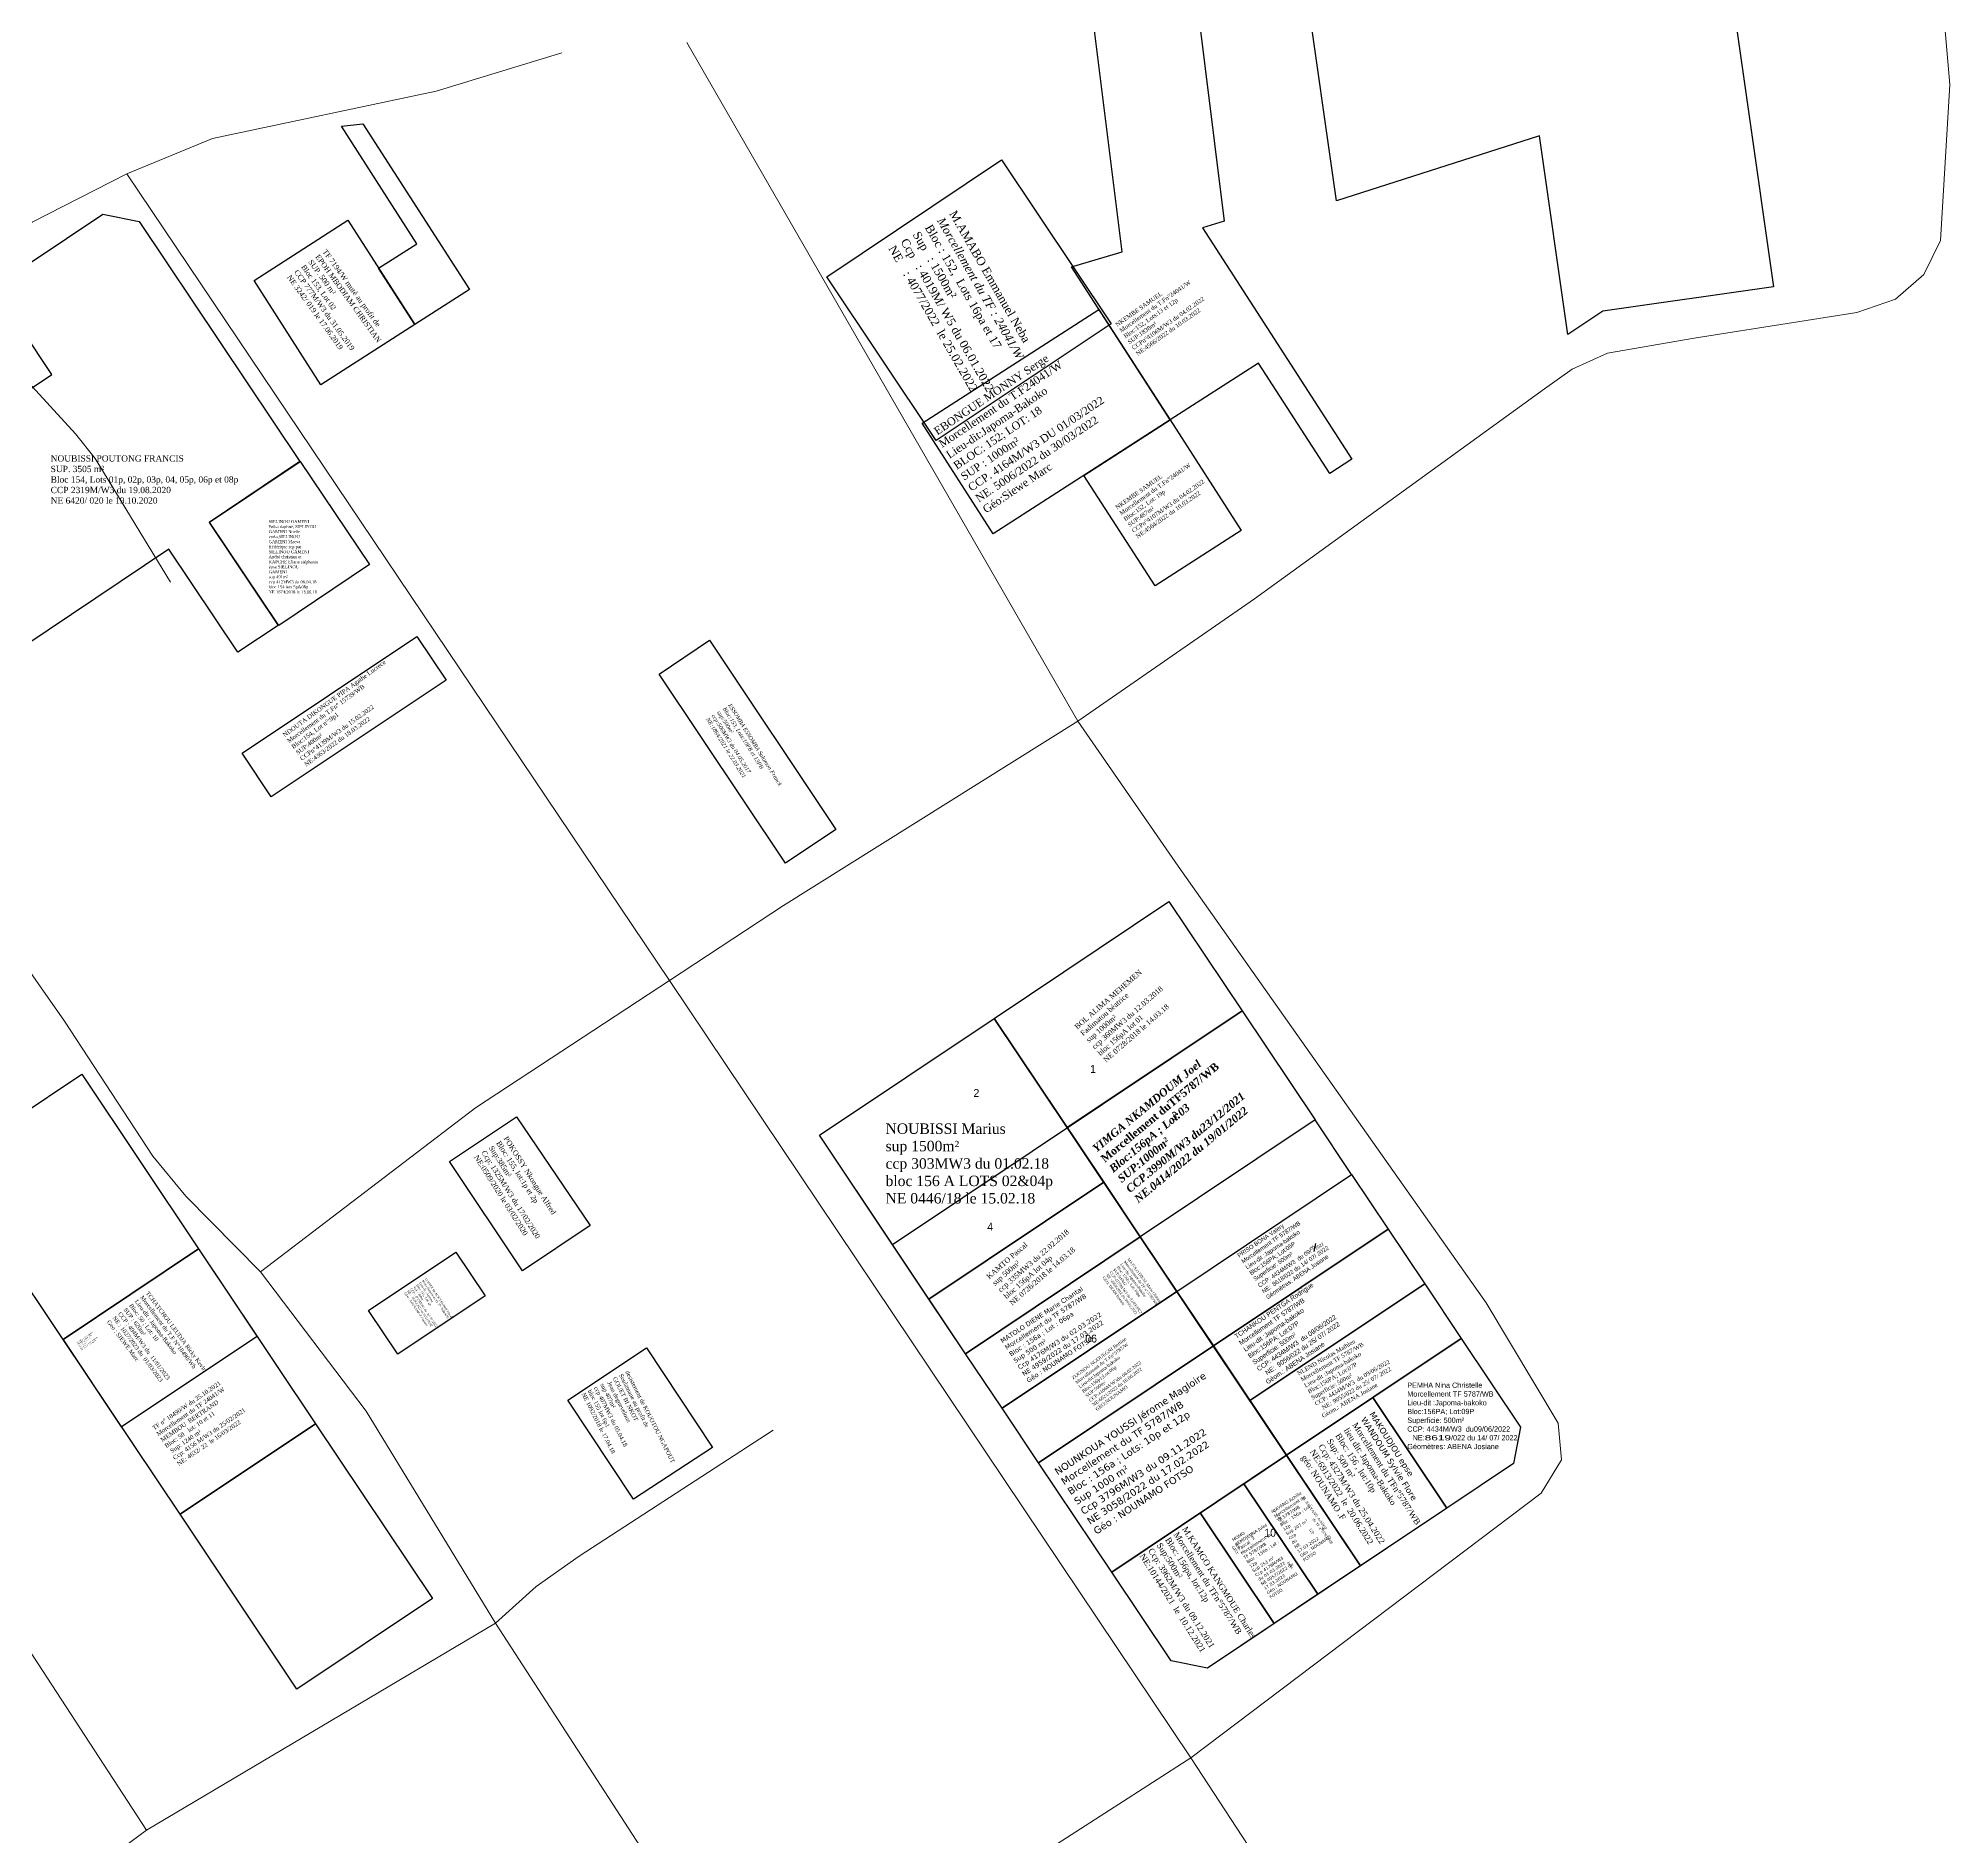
# Model space of a CAD drawing. Header units: millimetres. Extents: x 589619 to 593486, y 440379 to 445141.
# Drawn here: x 592247.2 to 592610.8, y 443677.5 to 444019.8 of the extents above; entities that cross this region are included whole.
import ezdxf

# ---------------------------------------------------------------- set-up
doc = ezdxf.new("R2010")
doc.units = ezdxf.units.MM
doc.header["$LTSCALE"] = 10
for name, color, linetype in [('chef027001120', 7, 'Continuous'), ('end maj 26 02 2021', 7, 'Continuous'), ('MAJ DEC 2021', 7, 'Continuous'), ('MAJ JAN 2022', 1, 'Continuous'), ('MAJ NOV 2021', 7, 'Continuous'), ('Parcelle MAJ', 6, 'Continuous')]:
    doc.layers.add(name, color=color, linetype=linetype)
doc.layers.add('MAJ APRES LE 13.01.2023', color=222, linetype='Continuous', lineweight=30)
doc.layers.add('Roads_others', color=24, linetype='Continuous', lineweight=9)
doc.styles.add('STYLE3', font='tt0012m_.ttf', dxfattribs={"height": 13})
doc.styles.add('Times 1.0', font='times.ttf', dxfattribs={"width": 0.99, "height": 1})

msp = doc.modelspace()

# ---------------------------------------------------------------- linework, layer by layer
for p, q in [((592429.07, 443833.23), (592462.32, 443855.47)), ((592395.82, 443810.99), (592429.07, 443833.23)), ((592409.73, 443790.22), (592476.22, 443834.69)), ((592429.07, 443833.23), (592449.92, 443802.07)), ((592442.97, 443812.46), (592429.07, 443833.23)), ((592476.22, 443834.7), (592442.97, 443812.46)), ((592456.87, 443791.67), (592442.97, 443812.46)), ((592490.12, 443813.91), (592490.12, 443813.91)), ((592497.07, 443803.52), (592490.12, 443813.91)), ((592423.62, 443769.44), (592395.82, 443810.99)), ((592470.77, 443770.9), (592504.02, 443793.13)), ((592498.74, 443729.08), (592456.87, 443791.67)), ((592484.67, 443750.12), (592501.08, 443761.09)), ((592451.42, 443727.88), (592484.67, 443750.12)), ((592515.16, 443740.06), (592469.65, 443709.62)), ((592444.47, 443738.27), (592444.47, 443738.27)), ((592469.65, 443709.62), (592462.72, 443710.99))]:
    msp.add_line(p, q)
at = {"color": 5, "lineweight": -3, "flags": 128}
msp.add_lwpolyline([(592567.5, 444041.45), (592577.3, 443972.42), (592544.82, 443967.81), (592538.18, 443963.37), (592532.82, 444001.18), (592494.17, 443988.82), (592488.3, 444030.21)], close=True, dxfattribs=at)
at = {"color": 5, "flags": 128}
for points in [[(592467.27, 444029.82), (592472.84, 443984.94), (592468.71, 443983.7), (592497.1, 443939.64), (592492.89, 443936.94), (592479.36, 443957.95), (592462.54, 443947.13), (592443.81, 443976.22), (592453.41, 443979.11), (592447.42, 444027.35)], [(592467.27, 444029.82), (592472.84, 443984.94), (592468.71, 443983.7), (592497.1, 443939.64), (592492.89, 443936.94), (592479.36, 443957.95), (592462.54, 443947.13), (592443.81, 443976.22), (592453.41, 443979.11), (592447.42, 444027.35)], [(592462.54, 443947.13), (592476.08, 443926.11), (592459.69, 443915.55), (592446.15, 443936.57)], [(592462.54, 443947.13), (592476.08, 443926.11), (592459.69, 443915.55), (592446.15, 443936.57)], [(592463.82, 443781.29), (592470.77, 443770.9), (592437.52, 443748.66), (592430.57, 443759.05)]]:
    msp.add_lwpolyline(points, close=True, dxfattribs=at)
at = {"color": 1, "flags": 128}
msp.add_lwpolyline([(592449.01, 443968.14), (592462.54, 443947.13), (592428.91, 443925.47), (592415.38, 443946.49)], close=True, dxfattribs=at)
msp.add_lwpolyline([(592449.01, 443968.14), (592462.54, 443947.13), (592428.91, 443925.47), (592415.38, 443946.49)], close=True, dxfattribs=at)
at = {"color": 160, "flags": 128}
msp.add_lwpolyline([(592319.26, 443905.93), (592324.82, 443897.62), (592291.57, 443875.38), (592286.01, 443883.69)], close=True, dxfattribs=at)
msp.add_lwpolyline([(592319.26, 443905.93), (592324.82, 443897.62), (592291.57, 443875.38), (592286.01, 443883.69)], close=True, dxfattribs=at)
at = {"color": 150, "flags": 128}
msp.add_lwpolyline([(592374.92, 443905.18), (592398.98, 443869.21), (592389.38, 443862.79), (592365.32, 443898.76)], close=True, dxfattribs=at)
msp.add_lwpolyline([(592374.92, 443905.18), (592398.98, 443869.21), (592389.38, 443862.79), (592365.32, 443898.76)], close=True, dxfattribs=at)
at = {"color": 150, "lineweight": -3, "flags": 128}
msp.add_lwpolyline([(592374.92, 443905.18), (592398.98, 443869.21)], dxfattribs=at)
msp.add_lwpolyline([(592374.92, 443905.18), (592398.98, 443869.21)], dxfattribs=at)
at = {"lineweight": -3, "flags": 128}
for points in [[(592255.5, 443822.6), (592277.74, 443789.36), (592251.97, 443772.12), (592229.73, 443805.37)], [(592277.74, 443789.36), (592299.98, 443756.11), (592274.21, 443738.87), (592251.97, 443772.12)], [(592277.74, 443789.36), (592299.98, 443756.11), (592274.21, 443738.87), (592251.97, 443772.12)], [(592299.98, 443756.11), (592322.22, 443722.86), (592296.45, 443705.63), (592274.21, 443738.87)]]:
    msp.add_lwpolyline(points, close=True, dxfattribs=at)
at = {"color": 30, "flags": 128}
for points in [[(592497.07, 443803.52), (592504.02, 443793.13), (592470.77, 443770.9), (592463.82, 443781.28)], [(592463.82, 443781.28), (592497.07, 443803.52), (592504.02, 443793.13), (592470.77, 443770.9)], [(592463.82, 443781.28), (592497.07, 443803.52), (592504.02, 443793.13), (592470.77, 443770.9)], [(592477.72, 443760.51), (592510.97, 443782.74), (592517.92, 443772.35), (592484.67, 443750.12)], [(592477.72, 443760.51), (592510.97, 443782.74), (592517.92, 443772.35), (592484.67, 443750.12)]]:
    msp.add_lwpolyline(points, close=True, dxfattribs=at)
msp.add_lwpolyline([(592470.77, 443770.9), (592504.02, 443793.13), (592510.97, 443782.74), (592477.72, 443760.51), (592470.77, 443770.9)], dxfattribs=at)
msp.add_lwpolyline([(592470.77, 443770.9), (592504.02, 443793.13), (592510.97, 443782.74), (592477.72, 443760.51), (592470.77, 443770.9)], dxfattribs=at)
at = {"color": 160, "lineweight": -3, "flags": 128}
for points in [[(592456.87, 443791.67), (592463.82, 443781.28), (592430.57, 443759.05), (592423.62, 443769.44)], [(592456.87, 443791.67), (592463.82, 443781.28), (592430.57, 443759.05), (592423.62, 443769.44)], [(592484.67, 443750.11), (592498.74, 443729.08), (592490.64, 443723.66), (592476.56, 443744.69)], [(592484.67, 443750.11), (592498.74, 443729.08), (592490.64, 443723.66), (592476.56, 443744.69)], [(592476.56, 443744.69), (592490.64, 443723.66), (592482.32, 443718.09), (592468.25, 443739.13)], [(592476.56, 443744.69), (592490.64, 443723.66), (592482.32, 443718.09), (592468.25, 443739.13)]]:
    msp.add_lwpolyline(points, close=True, dxfattribs=at)
at = {"flags": 128}
for points in [[(592456.87, 443791.67), (592463.82, 443781.28), (592430.57, 443759.05), (592423.62, 443769.44)], [(592456.87, 443791.67), (592463.82, 443781.28), (592430.57, 443759.05), (592423.62, 443769.44)], [(592326.7, 443788.78), (592332.26, 443780.46), (592315.64, 443769.34), (592310.08, 443777.65)], [(592501.09, 443761.1), (592515.16, 443740.06), (592498.74, 443729.08), (592484.67, 443750.12)], [(592484.67, 443750.11), (592498.74, 443729.08), (592490.64, 443723.66), (592476.56, 443744.69)], [(592484.67, 443750.11), (592498.74, 443729.08), (592490.64, 443723.66), (592476.56, 443744.69)], [(592476.56, 443744.69), (592490.64, 443723.66), (592482.32, 443718.09), (592468.25, 443739.13)], [(592476.56, 443744.69), (592490.64, 443723.66), (592482.32, 443718.09), (592468.25, 443739.13)]]:
    msp.add_lwpolyline(points, close=True, dxfattribs=at)
msp.add_lwpolyline([(592444.47, 443738.27), (592444.47, 443738.27)], dxfattribs=at)
at = {"layer": 'end maj 26 02 2021', "color": 150, "linetype": 'ByBlock', "lineweight": -3, "ltscale": 0.0014, "flags": 128}
msp.add_lwpolyline([(592259.5, 443986.27), (592266.44, 443984.9), (592297.02, 443939.18), (592279.75, 443927.62), (592292.9, 443907.98), (592292.9, 443907.98), (592285.19, 443902.92), (592272.09, 443922.5), (592230.53, 443894.7), (592219.41, 443911.32), (592240.19, 443925.22), (592229.07, 443941.85), (592229.07, 443941.85), (592249.84, 443955.75), (592238.73, 443972.37)], close=True, dxfattribs=at)
msp.add_lwpolyline([(592259.5, 443986.27), (592266.44, 443984.9), (592297.02, 443939.18), (592279.75, 443927.62), (592292.9, 443907.98), (592292.9, 443907.98), (592285.19, 443902.92), (592272.09, 443922.5), (592230.53, 443894.7), (592219.41, 443911.32), (592240.19, 443925.22), (592229.07, 443941.85), (592229.07, 443941.85), (592249.84, 443955.75), (592238.73, 443972.37)], close=True, dxfattribs=at)
at = {"layer": 'end maj 26 02 2021', "color": 3, "lineweight": -3, "flags": 128}
msp.add_lwpolyline([(592306.12, 443985.12), (592318.86, 443965.26), (592301.02, 443953.82), (592288.28, 443973.67)], close=True, dxfattribs=at)
msp.add_lwpolyline([(592306.12, 443985.12), (592318.86, 443965.26), (592301.02, 443953.82), (592288.28, 443973.67)], close=True, dxfattribs=at)
at = {"layer": 'end maj 26 02 2021', "color": 150, "flags": 128}
for points in [[(592297.07, 443939.22), (592310.24, 443919.59), (592292.99, 443908.02), (592279.82, 443927.65)], [(592297.07, 443939.22), (592310.24, 443919.59), (592292.99, 443908.02), (592279.82, 443927.65)], [(592429.07, 443833.23), (592462.32, 443855.47), (592476.22, 443834.7), (592442.97, 443812.46)], [(592429.07, 443833.23), (592462.32, 443855.47), (592476.22, 443834.7), (592442.97, 443812.46)], [(592429.07, 443833.23), (592449.92, 443802.07), (592416.67, 443779.83), (592395.82, 443810.99)], [(592429.07, 443833.23), (592449.92, 443802.07), (592416.67, 443779.83), (592395.82, 443810.99)], [(592449.92, 443802.07), (592456.87, 443791.67), (592423.62, 443769.44), (592416.67, 443779.83)], [(592449.92, 443802.07), (592456.87, 443791.67), (592423.62, 443769.44), (592416.67, 443779.83)], [(592362.95, 443770.52), (592375.47, 443751.6), (592360.44, 443741.77), (592347.97, 443760.61)], [(592362.95, 443770.52), (592375.47, 443751.6), (592360.44, 443741.77), (592347.97, 443760.61)]]:
    msp.add_lwpolyline(points, close=True, dxfattribs=at)
at = {"layer": 'end maj 26 02 2021', "color": 150}
msp.add_lwpolyline([(592338.21, 443814.52), (592352.2, 443793.8), (592339.34, 443785.2), (592325.44, 443805.98)], close=True, dxfattribs=at)
msp.add_lwpolyline([(592338.21, 443814.52), (592352.2, 443793.8), (592339.34, 443785.2), (592325.44, 443805.98)], close=True, dxfattribs=at)
at = {"layer": 'MAJ APRES LE 13.01.2023', "color": 232, "lineweight": 30, "flags": 128}
msp.add_lwpolyline([(592277.74, 443789.36), (592288.87, 443772.72), (592263.09, 443755.53), (592251.97, 443772.18)], close=True, dxfattribs=at)
at = {"layer": 'MAJ JAN 2022', "lineweight": -3, "flags": 128}
msp.add_lwpolyline([(592430.46, 443996.59), (592451.31, 443965.42), (592418.06, 443943.18), (592397.21, 443974.35)], close=True, dxfattribs=at)
msp.add_lwpolyline([(592430.46, 443996.59), (592451.31, 443965.42), (592418.06, 443943.18), (592397.21, 443974.35)], close=True, dxfattribs=at)
at = {"layer": 'MAJ JAN 2022', "flags": 128}
msp.add_lwpolyline([(592476.22, 443834.7), (592490.12, 443813.92), (592456.87, 443791.68), (592442.97, 443812.46)], close=True, dxfattribs=at)
msp.add_lwpolyline([(592476.22, 443834.7), (592490.12, 443813.92), (592456.87, 443791.68), (592442.97, 443812.46)], close=True, dxfattribs=at)
at = {"layer": 'MAJ NOV 2021', "lineweight": -3, "flags": 128}
msp.add_lwpolyline([(592468.25, 443739.13), (592482.32, 443718.09), (592469.65, 443709.62), (592462.72, 443710.99), (592451.42, 443727.88)], close=True, dxfattribs=at)
msp.add_lwpolyline([(592468.25, 443739.13), (592482.32, 443718.09), (592469.65, 443709.62), (592462.72, 443710.99), (592451.42, 443727.88)], close=True, dxfattribs=at)
at = {"layer": 'Parcelle MAJ', "color": 6, "lineweight": 30, "flags": 128}
for points in [[(592309.01, 444003.49), (592329.26, 443971.93), (592318.86, 443965.26), (592311.98, 443975.97), (592319.27, 443980.65), (592304.94, 444002.99)], [(592463.82, 443781.28), (592497.07, 443803.52), (592504.02, 443793.13), (592470.77, 443770.9)], [(592477.72, 443760.51), (592510.97, 443782.74), (592517.92, 443772.35), (592484.67, 443750.12)], [(592517.92, 443772.35), (592529.21, 443755.47), (592527.84, 443748.54), (592515.16, 443740.06), (592501.08, 443761.09)], [(592470.77, 443770.9), (592484.67, 443750.11), (592451.42, 443727.88), (592437.52, 443748.66)]]:
    msp.add_lwpolyline(points, close=True, dxfattribs=at)
msp.add_lwpolyline([(592470.77, 443770.9), (592504.02, 443793.13), (592510.97, 443782.74), (592477.72, 443760.51), (592470.77, 443770.9)], dxfattribs=at)
at = {"layer": 'Roads_others'}
for p, q in [((592370.59, 444018.96), (592444.96, 443889.82)), ((592264.11, 443993.97), (592367.29, 443840.44))]:
    msp.add_line(p, q, dxfattribs=at)
for points in [[(592595.03, 444042.89), (592600.98, 444039.65), (592605.61, 444034.78), (592609.41, 444027.83), (592610.84, 444010.97), (592609.08, 443981.24), (592605.89, 443974.8), (592600.53, 443970.07), (592593.16, 443967.54), (592562.21, 443962.7), (592545.76, 443959.8), (592538.99, 443956.76), (592533.77, 443953.06), (592478.59, 443913.08), (592444.96, 443889.82)], [(592165.73, 443959.64), (592181.67, 443951.74), (592187.25, 443950.64), (592197.46, 443949.98), (592204.67, 443951.77), (592212.86, 443958.35), (592229.46, 443971.56), (592246.1, 443984.78), (592264.11, 443993.97), (592280.41, 444000.65), (592322.9, 444009.71), (592346.83, 444016.98)], [(592118.19, 444010.91), (592130.7, 444005.01), (592135.47, 444000.87), (592157.84, 443969.24), (592165.73, 443959.64), (592175.34, 443951.96), (592185.7, 443941.84), (592194.12, 443930.53), (592199.86, 443920.48), (592216.13, 443885.75), (592222.69, 443874.81), (592231.23, 443862.63), (592252.22, 443832.69), (592269.06, 443807.05), (592275.32, 443799.44), (592289.52, 443785.04), (592309.61, 443758.5), (592334.22, 443718.16), (592373.58, 443657.41), (592384.18, 443644.35), (592448.14, 443550.26), (592477.35, 443512.43), (592482.27, 443509.48)], [(592272.38, 443916.26), (592258.06, 443939.77), (592254.34, 443944.5), (592229.46, 443971.56)], [(592089.08, 443439.68), (592207.23, 443518.62), (592222.81, 443529.23), (592251, 443549.4), (592303.84, 443581.62), (592326.45, 443597.91), (592341.48, 443610.79), (592354.04, 443621.6), (592384.18, 443644.35), (592407.39, 443655.97), (592437.29, 443673.74), (592466.45, 443692.56), (592533.1, 443742.9), (592536.97, 443749.27), (592536.36, 443756.23), (592522.64, 443779.13), (592464.05, 443862.19), (592444.96, 443889.82)], [(592289.52, 443785.04), (592330.4, 443816.2), (592367.29, 443840.44), (592389.01, 443854.72), (592444.96, 443889.82)], [(592367.29, 443840.44), (592466.45, 443692.56), (592558.16, 443552.3)], [(592267.85, 443678.75), (592229.98, 443736.83), (592171.09, 443821.52)], [(592387.04, 443754.88), (592350.14, 443730.89), (592341.95, 443725.11), (592334.22, 443718.16)], [(592334.22, 443718.16), (592267.85, 443678.75), (592205.52, 443632.69), (592113.72, 443571.23), (592055.55, 443529.82), (592048.63, 443525.16), (591999.6, 443495.68), (591984.58, 443484.28), (591965.99, 443469.03)]]:
    msp.add_lwpolyline(points, dxfattribs=at)

# ---------------------------------------------------------------- texts
at = {"style": 'STYLE3'}
msp.add_text('06', height=1.5, rotation=1.3515, dxfattribs=at).set_placement((592446.41, 443771.52))
at = {"attachment_point": 1}
for s, insert, char_height, width, rotation in [('{\\fTimes New Roman|b0|i0|c0|p18;NKEMBE SAMUEL\\P\\C1;Morcellement du T.Fn°24041/W\\P\\C256;Bloc:152, Lots:13 et 12p\\PSUP:1838m²\\PCCPn%%D4106M/W3 du 04.02.2022\\PNE:4566/2022 du 10.03.2022}', (592452.01, 443965.48), 0.8108, 27.522, 35.2403), ('{\\fTimes New Roman|b0|i0|c0|p18;NKEMBE SAMUEL\\P\\C1;Morcellement du T.Fn°24041/W\\P\\C256;Bloc:152, Lots:13 et 12p\\PSUP:1838m²\\PCCPn%%D4106M/W3 du 04.02.2022\\PNE:4566/2022 du 10.03.2022}', (592452.01, 443965.48), 0.8108, 27.522, 35.2403), ('{\\fTimes New Roman|b0|i0|c0|p18; EBONGUE MONNY Serge\\P\\C1;Morcellement du T.F24041/W\\P\\C256;Lieu-dit:Japoma-Bakoko\\C1;\\P\\C7;BLOC: 152; LOT: 18\\PSUP : 1000m²\\P\\pt8.25;CCP. 4164M/W3 DU 01/03/2022\\PNE. 5006/2022 du 30/03/2022\\PGéo:Siewe Marc}', (592416.95, 443945.1), 1.5, 54.4217, 33.8282), ('{\\fTimes New Roman|b0|i0|c0|p18; EBONGUE MONNY Serge\\P\\C1;Morcellement du T.F24041/W\\P\\C256;Lieu-dit:Japoma-Bakoko\\C1;\\P\\C7;BLOC: 152; LOT: 18\\PSUP : 1000m²\\P\\pt8.25;CCP. 4164M/W3 DU 01/03/2022\\PNE. 5006/2022 du 30/03/2022\\PGéo:Siewe Marc}', (592416.95, 443945.1), 1.5, 54.4217, 33.8282), ('{\\fTimes New Roman|b0|i0|c0|p18;NKEMBE SAMUEL\\P\\C1;Morcellement du T.Fn°24041/W\\P\\C256;Bloc:152, Lot: 19p\\PSUP:487m²\\PCCPn%%D4107M/W3 du 04.02.2022\\PNE:4564/2022 du 10.03.2022}', (592452.01, 443930.7), 0.8108, 27.522, 35.2403), ('{\\fTimes New Roman|b0|i0|c0|p18;NKEMBE SAMUEL\\P\\C1;Morcellement du T.Fn°24041/W\\P\\C256;Bloc:152, Lot: 19p\\PSUP:487m²\\PCCPn%%D4107M/W3 du 04.02.2022\\PNE:4564/2022 du 10.03.2022}', (592452.01, 443930.7), 0.8108, 27.522, 35.2403), ('{\\fTimes New Roman|b0|i0|c0|p18;NDOUTA DIKONGUE PIPA Agathe Lucrece \\P\\C1;Morcellement du T.Fn° 15739/WB\\P\\C256;Bloc:154, Lot n°:9p1\\PSUP:400m²\\PCCPn%%D4139M/W3 du 15.02.2022\\PNE:4363/2022 du 18.03.2022}', (592293.63, 443887.41), 0.8345, 28.3257, 36.1625), ('{\\fTimes New Roman|b0|i0|c0|p18;NDOUTA DIKONGUE PIPA Agathe Lucrece \\P\\C1;Morcellement du T.Fn° 15739/WB\\P\\C256;Bloc:154, Lot n°:9p1\\PSUP:400m²\\PCCPn%%D4139M/W3 du 15.02.2022\\PNE:4363/2022 du 18.03.2022}', (592293.63, 443887.41), 0.8345, 28.3257, 36.1625), ('\\A1;{\\fTimes New Roman|b0|i0|c0|p18;MATOLO DIENE Marie Chantal\\P\\C1;Morcellement du TF n°:5787/WB\\P\\C256;Lieu dit: Japoma-Bakoko\\PBloc: 156Pa, Lot: 06pa\\PSUP:500m2\\PCCP:4176M/W3 du 02/03/2022\\PNE :4959/2022 du 30/03/2022\\PGEO: DEAH Etienne}', (592454.76, 443787.71), 0.5032, 10.0966, 306.6427), ('{\\fVerdana|b0|i0|c0|p34;MATOLO DIENE Marie Chantal\\P\\C1;Morcellement du TF 5787/WB \\C256;\\PBloc : 156a ; Lot : 06pa\\PSup 500 m² \\PCcp 4176M/W3 du 02.03.2022 \\PNE 4959/2022 du 17.03.2022\\P\\C1;Géo : NOUNAMO FOTSO}', (592430.14, 443772.15), 0.9, 38.6307, 33.238), ('{\\fVerdana|b0|i0|c0|p34;MATOLO DIENE Marie Chantal\\P\\C1;Morcellement du TF 5787/WB \\C256;\\PBloc : 156a ; Lot : 06pa\\PSup 500 m² \\PCcp 4176M/W3 du 02.03.2022 \\PNE 4959/2022 du 17.03.2022\\P\\C1;Géo : NOUNAMO FOTSO}', (592430.14, 443772.15), 0.9, 38.6307, 33.238), ('{\\fTimes New Roman|b0|i0|c0|p18;ZOGNOU NGOUEGNI Bertine\\P\\C1;Morcellement du T.Fn%%D5787/W\\P\\C256;Lieu-dit:Japoma-bakoko\\PBloc:156p1;Lot:06p\\PSUP:500m²\\PCCP:4106M/W3du 04.02.2022\\PNE:6021/2022 du 16.06.2022\\PGEO:NOUNAMO}', (592443.76, 443765), 0.6401, 21.7283, 36.9746), ('{\\fVerdana|b0|i0|c0|p34;NOUNKOUA YOUSSI Jérome Magloire\\P\\C1;Morcellement du TF 5787/WB \\C256;\\PBloc : 156a ; Lots: 10p et 12p\\PSup 1000 m² \\PCcp 3796M/W3 du 09.11.2022 \\PNE 3058/2022 du 17.02.2022\\P\\C1;Géo : NOUNAMO FOTSO}', (592440.38, 443747.4), 1.35, 57.946, 33.238), ('{\\fVerdana|b0|i0|c0|p34;NJAYANG Achille\\P\\C1;Morcellement du TF 5787/WB \\C256;\\PBloc : 156a ; Lot : 12p\\PSup 247 m² \\PCcp 4176M/W3 du 02.03.2022 \\PNE 4958/2022 du 17.03.2022\\P\\C1;Géo : NOUNAMO FOTSO}', (592481.69, 443739.54), 0.6, 7.3149, 33.238), ('{\\fVerdana|b0|i0|c0|p34;NJAYANG Achille\\P\\C1;Morcellement du TF 5787/WB \\C256;\\PBloc : 156a ; Lot : 12p\\PSup 247 m² \\PCcp 4176M/W3 du 02.03.2022 \\PNE 4958/2022 du 17.03.2022\\P\\C1;Géo : NOUNAMO FOTSO}', (592481.69, 443739.54), 0.6, 7.3149, 33.238), ('\\A1;{\\fTimes New Roman|b0|i0|c0|p18;M. NJAYANG Achile\\P\\C1;Morcellement du TF n°:5787/WB\\P\\C256;Lieu dit: Japoma-Bakoko\\PBloc: 156Pa, Lot: 12P\\PSUP:247m2\\PCCP:4176M/W3 du 02/03/2022\\PNE :4958/2022 du 30/03/2022\\PGEO: DEAH Etienne}', (592487.96, 443742.31), 0.5032, 10.0966, 306.6427), ('\\A1;{\\fTimes New Roman|b0|i0|c0|p18;M. NJAYANG Achile\\P\\C1;Morcellement du TF n°:5787/WB\\P\\C256;Lieu dit: Japoma-Bakoko\\PBloc: 156Pa, Lot: 12P\\PSUP:247m2\\PCCP:4176M/W3 du 02/03/2022\\PNE :4958/2022 du 30/03/2022\\PGEO: DEAH Etienne}', (592487.96, 443742.31), 0.5032, 10.0966, 306.6427), ('{\\fVerdana|b0|i0|c0|p34;MOMO KEMDJEUNA Jules Pascal\\P\\C1;Morcellement du TF 5787/WB \\C256;\\PBloc : 156a ; Lot : 12p\\PSup 253 m² \\PCcp 4176M/W3 du 01.03.2022 \\PNE 4957/2022 du 17.03.2022\\P\\C1;Géo : NOUNAMO FOTSO}', (592474.23, 443734.17), 0.6, 7.3149, 33.238), ('{\\fVerdana|b0|i0|c0|p34;MOMO KEMDJEUNA Jules Pascal\\P\\C1;Morcellement du TF 5787/WB \\C256;\\PBloc : 156a ; Lot : 12p\\PSup 253 m² \\PCcp 4176M/W3 du 01.03.2022 \\PNE 4957/2022 du 17.03.2022\\P\\C1;Géo : NOUNAMO FOTSO}', (592474.23, 443734.17), 0.6, 7.3149, 33.238), ('\\A1;{\\fTimes New Roman|b0|i0|c0|p18;M. MOMO KEMDJEUNA Jules Pascal\\P\\C1;Morcellement du TF n°:5787/WB\\P\\C256;Lieu dit: Japoma-Bakoko\\PBloc: 156Pa, Lot: 12P\\PSUP:253m2\\PCCP:4176M/W3 du 01/03/2022\\PNE :4957/2022 du 30/03/2022\\PGEO: DEAH Etienne}', (592480, 443736.92), 0.5032, 10.0966, 306.6427), ('\\A1;{\\fTimes New Roman|b0|i0|c0|p18;M. MOMO KEMDJEUNA Jules Pascal\\P\\C1;Morcellement du TF n°:5787/WB\\P\\C256;Lieu dit: Japoma-Bakoko\\PBloc: 156Pa, Lot: 12P\\PSUP:253m2\\PCCP:4176M/W3 du 01/03/2022\\PNE :4957/2022 du 30/03/2022\\PGEO: DEAH Etienne}', (592480, 443736.92), 0.5032, 10.0966, 306.6427)]:
    msp.add_mtext(s, dxfattribs=dict(at, insert=insert, char_height=char_height, width=width, rotation=rotation))
at = {"char_height": 1.5, "attachment_point": 1, "style": 'STYLE3'}
for s, insert in [('1', (592447.32, 443824.37)), ('2', (592425.13, 443819.79)), ('3', (592462.76, 443815.46)), ('4', (592427.75, 443794.34)), ('10', (592480.44, 443736.11))]:
    msp.add_mtext(s, dxfattribs=dict(at, insert=insert))
at = {"attachment_point": 1}
for s, insert, char_height, rotation in [('\\A1;PRISO BONA Valery\\P{\\C1;Morcellement TF 5787/WB\\P}Lieu-dit :Japoma-bakoko\\PBloc:156PA; Lot:05P\\PSuperficie: 500m²\\PCCP: 4434M/W3  du 09/{\\H0.7x;\\S06#2022;}\\PNE:{\\W1.684; }8618/022 du 14/ 07/ 2022\\P{\\C1;Géomètres: ABENA Josiane}', (592475.22, 443788.37), 0.81, 34.2842), ('TCHANKOU PENTGA Rodrigue\\P{\\C1;Morcellement TF 5787/WB\\P}Lieu-dit :Japoma-bakoko\\PBloc:156PA; Lot:07P\\PSuperficie: 500m²^JCCP: 4434M/W3  du 09/06/2022\\P\\pi-1.905,l2.805,t3.6;NE:^I9056/022 du 25/ 07/ 2022\\P\\pi0,l0,tz;{\\C1;Géom.: ABENA Josiane}', (592474.67, 443773), 0.9, 34.2842), ('{\\fTimes New Roman|b0|i0|c0|p18;NLEND Nicolas Mathieu\\P\\C1;Morcellement TF 5787/WB\\P\\C256;Lieu-dit :Japoma-bakoko\\PBloc:156PA; Lot:07P\\PSuperficie: 500m²^JCCP: 4434M/W3  du 09/06/2022\\P\\pi-1.693,l2.493,t3.2;NE:^I9055/022 du 25/ 07/ 2022\\P\\pi0,l0,tz;\\C1;Géom.: ABENA Josiane}', (592486.58, 443765.96), 0.8, 30.1003)]:
    msp.add_mtext_dynamic_manual_height_columns(s, width=38.6332, gutter_width=12.5, heights=[0], dxfattribs=dict(at, insert=insert, char_height=char_height, rotation=rotation))
at = {"color": 3, "insert": (592321.13, 443783.88), "char_height": 0.8017, "width": 59.9496, "attachment_point": 1, "rotation": 303.8166}
msp.add_mtext("{\\fTimes New Roman|b0|i0|c0|p18;\\H0.5109x;COFFEE BLACK'S Richard Pascal\\P\\C1;Morcellement du TF N° 7899/WB\\P\\C256;Lieu-dit : Japoma\\PBloc: 155 ; Lot: 2p\\PSUP : 200m²\\PCCP : 4715M/W5 du  10/ 10 /2022\\PNE :  10394/2022 du 01/11/2022\\P\\H0.9999x;\\C1;GEO : NOUNAMO F.Gustave}", dxfattribs=at)
at = {"insert": (592507.65, 443763.94), "char_height": 1, "attachment_point": 1}
msp.add_mtext_dynamic_manual_height_columns('PEMHA Nina Christelle\\P{\\C1;Morcellement TF 5787/WB\\P}Lieu-dit :Japoma-bakoko\\PBloc:156PA; Lot:09P\\PSuperficie: 500m²\\PCCP: 4434M/W3  du09/06/2022\\P{\\W2.709; }NE:{\\W1.684;8619}/022 du 14/ 07/ 2022\\PGéomètres: ABENA Josiane', width=38.6332, gutter_width=12.5, heights=[0], dxfattribs=at)
at = {"insert": (592479.12, 443733.35), "char_height": 0.763, "attachment_point": 1}
msp.add_mtext(':', dxfattribs=at)
msp.add_mtext(':', dxfattribs=at)
at = {"layer": 'chef027001120', "linetype": 'ByBlock', "insert": (592379.09, 443893.23), "char_height": 0.75, "width": 21.23, "attachment_point": 1, "rotation": 302.0632}
msp.add_mtext('{\\fTimes New Roman|b0|i1|c0|p18;ESSOMBA ESSOMBA Salomon Franck\\PBloc:153, Lots:10PB et 13PB\\Psup:500m²\\Pccp:506MW3 du 04.05.2017\\PNE:1864/2021 le 22.03.2021}', dxfattribs=at)
msp.add_mtext('{\\fTimes New Roman|b0|i1|c0|p18;ESSOMBA ESSOMBA Salomon Franck\\PBloc:153, Lots:10PB et 13PB\\Psup:500m²\\Pccp:506MW3 du 04.05.2017\\PNE:1864/2021 le 22.03.2021}', dxfattribs=at)
at = {"layer": 'end maj 26 02 2021', "color": 150, "linetype": 'ByBlock', "lineweight": -3, "ltscale": 0.0014, "attachment_point": 1, "style": 'Times 1.0'}
for s, insert, char_height, width, rotation in [('{\\C1;TF 7194/W muté au profit de\\C256;\\PEPOH MBODIAM CHRISTIAN\\PSUP. 500 m²\\PBloc 153, Lot 02\\PCCP 777M/W3 du 31.05.2019\\PNE 3242/ 019 le 17.06.2019}', (592302.06, 443979.72), 1, 44.011, 305.8396), ('{\\C1;TF 7194/W muté au profit de\\C256;\\PEPOH MBODIAM CHRISTIAN\\PSUP. 500 m²\\PBloc 153, Lot 02\\PCCP 777M/W3 du 31.05.2019\\PNE 3242/ 019 le 17.06.2019}', (592302.06, 443979.72), 1, 44.011, 305.8396), ('BOL ALIMA MEHEMEN Fadimatou béatrice\\P{\\fTimes New Roman|b0|i0|c186|p18;sup }10{\\fTimes New Roman|b0|i0|c186|p18;00m²\\Pccp 3}60{\\fTimes New Roman|b0|i0|c186|p18;MW3 du }12.03{\\fTimes New Roman|b0|i0|c186|p18;.2018\\Pbloc 156pA lot 0}1{\\fTimes New Roman|b0|i0|c186|p18;\\PNE 072}8{\\fTimes New Roman|b0|i0|c186|p18;/2018 le 14.03.18}', (592444.24, 443831.85), 1, 22.1106, 41.0332), ('BOL ALIMA MEHEMEN Fadimatou béatrice\\P{\\fTimes New Roman|b0|i0|c186|p18;sup }10{\\fTimes New Roman|b0|i0|c186|p18;00m²\\Pccp 3}60{\\fTimes New Roman|b0|i0|c186|p18;MW3 du }12.03{\\fTimes New Roman|b0|i0|c186|p18;.2018\\Pbloc 156pA lot 0}1{\\fTimes New Roman|b0|i0|c186|p18;\\PNE 072}8{\\fTimes New Roman|b0|i0|c186|p18;/2018 le 14.03.18}', (592444.24, 443831.85), 1, 22.1106, 41.0332), ('KAMTO Pascal\\Psup 500m²\\Pccp 335MW3 du 22.02.2018\\Pbloc 156pA lot 04p\\PNE 0726/2018 le 14.03.18', (592427.48, 443784.33), 1, 22.1106, 41.0332), ('KAMTO Pascal\\Psup 500m²\\Pccp 335MW3 du 22.02.2018\\Pbloc 156pA lot 04p\\PNE 0726/2018 le 14.03.18', (592427.48, 443784.33), 1, 22.1106, 41.0332), ('{\\fTimes New Roman|b0|i0|c186|p18;\\W1;\\C1;TF n° 18490/W\\fTimes New Roman|b0|i0|c0|p18; du 25.10.2021\\fTimes New Roman|b0|i0|c186|p18;\\PMorcellement du TF 24041/W \\P\\fTimes New Roman|b0|i0|c0|p18;\\C256;MEMBOU  BERTRAND\\fTimes New Roman|b0|i0|c186|p18;\\PBloc: \\fTimes New Roman|b0|i0|c0|p18;50\\fTimes New Roman|b0|i0|c186|p18;   lot: \\fTimes New Roman|b0|i0|c0|p18;10 et 11\\P\\fTimes New Roman|b0|i0|c186|p18; Sup: \\fTimes New Roman|b0|i0|c0|p18;1240 \\fTimes New Roman|b0|i0|c186|p18;m²\\PCcp: \\fTimes New Roman|b0|i0|c0|p18;4156 M\\fTimes New Roman|b0|i0|c186|p18;/W3 du \\fTimes New Roman|b0|i0|c0|p18;25\\fTimes New Roman|b0|i0|c186|p18;/0\\fTimes New Roman|b0|i0|c0|p18;2\\fTimes New Roman|b0|i0|c186|p18;/20\\fTimes New Roman|b0|i0|c0|p18;21\\fTimes New Roman|b0|i0|c186|p18;\\PNE: \\fTimes New Roman|b0|i0|c0|p18;4632\\fTimes New Roman|b0|i0|c186|p18;/ \\fTimes New Roman|b0|i0|c0|p18;22\\fTimes New Roman|b0|i0|c186|p18;  le \\fTimes New Roman|b0|i0|c0|p18;16\\fTimes New Roman|b0|i0|c186|p18;/0\\fTimes New Roman|b0|i0|c0|p18;3\\fTimes New Roman|b0|i0|c186|p18;/20\\fTimes New Roman|b0|i0|c0|p18;22}', (592268.83, 443755.54), 0.82535, 25.621, 34.4838), ('{\\fTimes New Roman|b0|i0|c186|p18;desistement de KOUOTOU NGAPOUT\\PSoulamane au profit de }\\P{\\fTimes New Roman|b0|i0|c186|p18;GOUET BI NKOT}\\P{\\fTimes New Roman|b0|i0|c186|p18; Jean deguevelouz\\Psup 407m²\\Pccp 407MW3 du 05.04.18\\Pbloc 155 lot 6p1\\PNE 1092/2018 le 17.04.18}', (592359.6, 443766.33), 0.8, 24.4238, 296.8134), ('{\\fTimes New Roman|b0|i0|c186|p18;desistement de KOUOTOU NGAPOUT\\PSoulamane au profit de }\\P{\\fTimes New Roman|b0|i0|c186|p18;GOUET BI NKOT}\\P{\\fTimes New Roman|b0|i0|c186|p18; Jean deguevelouz\\Psup 407m²\\Pccp 407MW3 du 05.04.18\\Pbloc 155 lot 6p1\\PNE 1092/2018 le 17.04.18}', (592359.6, 443766.33), 0.8, 24.4238, 296.8134)]:
    msp.add_mtext(s, dxfattribs=dict(at, insert=insert, char_height=char_height, width=width, rotation=rotation))
for s, insert, char_height, width in [('{\\C256;NOUBISSI POUTONG FRANCIS\\PSUP. 3505 m²\\PBloc 154, Lots 01p, 02p, 03p, 04, 05p, 06p et 08p\\PCCP 2319M/W3 du 19.08.2020\\PNE 6420/ 020 le 19.10.2020}', (592249.6, 443940.39), 1.2, 57.5149), ('{\\C256;NOUBISSI POUTONG FRANCIS\\PSUP. 3505 m²\\PBloc 154, Lots 01p, 02p, 03p, 04, 05p, 06p et 08p\\PCCP 2319M/W3 du 19.08.2020\\PNE 6420/ 020 le 19.10.2020}', (592249.6, 443940.39), 1.2, 57.5149), ('SIELINOU GAMENI Erika daphné, SIELINOU GAMENI Noelle carla,SIELINOU GAMENI Maeva frédérique rep par SIELINOU GAMENI André christian et KAPCHE Eliane stéphanie épse SIELINOU GAMENI\\Psup 491m²\\Pccp 412MW3 du 06.04.18\\Pbloc 154 lots 5p&08p\\PNE 1674/2018 le 13.06.18', (592291.07, 443928.07), 0.57428, 9.3157), ('SIELINOU GAMENI Erika daphné, SIELINOU GAMENI Noelle carla,SIELINOU GAMENI Maeva frédérique rep par SIELINOU GAMENI André christian et KAPCHE Eliane stéphanie épse SIELINOU GAMENI\\Psup 491m²\\Pccp 412MW3 du 06.04.18\\Pbloc 154 lots 5p&08p\\PNE 1674/2018 le 13.06.18', (592291.07, 443928.07), 0.57428, 9.3157), ('NOUBISSI Marius\\Psup 1500m²\\Pccp 303MW3 du 01.02.18\\Pbloc 156 A LOTS 02&04p\\PNE 0446/18 le 15.02.18', (592408.41, 443813.25), 1.9865, 51.4171), ('NOUBISSI Marius\\Psup 1500m²\\Pccp 303MW3 du 01.02.18\\Pbloc 156 A LOTS 02&04p\\PNE 0446/18 le 15.02.18', (592408.41, 443813.25), 1.9865, 51.4171)]:
    msp.add_mtext(s, dxfattribs=dict(at, insert=insert, char_height=char_height, width=width))
at = {"layer": 'end maj 26 02 2021', "insert": (592336.55, 443810.94), "char_height": 1, "attachment_point": 1, "rotation": 302.3569}
msp.add_mtext_dynamic_manual_height_columns('{\\fTimes New Roman|b0|i0|c0|p18;POKOSSY Nkongue Alfred\\PBloc: 155, lot:1p et 2p\\PSup:385m²\\PCcp: 1325M/W3 du 17/02/2020\\PNE:0509/2020 le 03/02/2020 }', width=99.9284, gutter_width=12.5, heights=[24.44], dxfattribs=at)
msp.add_mtext_dynamic_manual_height_columns('{\\fTimes New Roman|b0|i0|c0|p18;POKOSSY Nkongue Alfred\\PBloc: 155, lot:1p et 2p\\PSup:385m²\\PCcp: 1325M/W3 du 17/02/2020\\PNE:0509/2020 le 03/02/2020 }', width=99.9284, gutter_width=12.5, heights=[24.44], dxfattribs=at)
at = {"layer": 'MAJ APRES LE 13.01.2023', "color": 232, "lineweight": 30, "insert": (592269.33, 443782.19), "char_height": 0.7881, "width": 19.5789, "attachment_point": 1, "rotation": 306.5421}
msp.add_mtext('{\\C7;\\P\\fTimes New Roman|b0|i0|c186|p18;TCHATCHOU LEUDJA Ricky Kevin\\C232;   \\P\\C1;Morcellement du T.F N°18490/Wb      \\P\\C7;Lieu-dit : Japoma-Bakoko\\PBloc: 50 ; Lot: 10\\PSUP : 620m²\\PCCP : 494M/W3 du  11/01/2023\\PNE : 1027/2023 du  01/03/2023\\C256;\\P\\C1;Geo : SIEWE Marc}', dxfattribs=at)
at = {"layer": 'MAJ APRES LE 13.01.2023', "color": 232, "lineweight": 30, "insert": (592254.46, 443771.56), "char_height": 0.2, "width": 25.621, "attachment_point": 1, "rotation": 34.4838, "style": 'Times 1.0'}
msp.add_mtext('{\\fTimes New Roman|b0|i0|c186|p18;\\W1;\\C2;Morcellement du TF 24041/W \\P\\fTimes New Roman|b0|i0|c0|p18;MEMBOU  BERTRAND\\fTimes New Roman|b0|i0|c186|p18;\\PBloc: \\fTimes New Roman|b0|i0|c0|p18;50\\fTimes New Roman|b0|i0|c186|p18;   lot: \\fTimes New Roman|b0|i0|c0|p18;10 et 11\\P\\fTimes New Roman|b0|i0|c186|p18; Sup: \\fTimes New Roman|b0|i0|c0|p18;1240 \\fTimes New Roman|b0|i0|c186|p18;m²\\PCcp: \\fTimes New Roman|b0|i0|c0|p18;4156 M\\fTimes New Roman|b0|i0|c186|p18;/W3 du \\fTimes New Roman|b0|i0|c0|p18;25\\fTimes New Roman|b0|i0|c186|p18;/0\\fTimes New Roman|b0|i0|c0|p18;2\\fTimes New Roman|b0|i0|c186|p18;/20\\fTimes New Roman|b0|i0|c0|p18;21\\fTimes New Roman|b0|i0|c186|p18;\\PNE: \\fTimes New Roman|b0|i0|c0|p18;4632\\fTimes New Roman|b0|i0|c186|p18;/ \\fTimes New Roman|b0|i0|c0|p18;22\\fTimes New Roman|b0|i0|c186|p18;  le \\fTimes New Roman|b0|i0|c0|p18;16\\fTimes New Roman|b0|i0|c186|p18;/0\\fTimes New Roman|b0|i0|c0|p18;3\\fTimes New Roman|b0|i0|c186|p18;/20\\fTimes New Roman|b0|i0|c0|p18;22}', dxfattribs=at)
at = {"layer": 'MAJ DEC 2021', "insert": (592421.85, 443987.18), "char_height": 1.6, "width": 33.8865, "attachment_point": 1, "rotation": 299.8438}
msp.add_mtext('\\A1;{\\fTimes New Roman|b0|i0|c0|p18;\\C7;M.AMABO Emmanuel Neba  \\fTimes New Roman|b0|i1|c0|p18;\\C1;Morcellement du TF : 24041/W\\P\\fTimes New Roman|b0|i0|c0|p18;\\C256;Bloc : 152,  Lots 16pa et 17\\PSup   : 1500m² \\PCcp   : 4019M/ W5 du 06.01.2022\\PNE    : 4077/2022  le 25.02.2022}', dxfattribs=at)
msp.add_mtext('\\A1;{\\fTimes New Roman|b0|i0|c0|p18;\\C7;M.AMABO Emmanuel Neba  \\fTimes New Roman|b0|i1|c0|p18;\\C1;Morcellement du TF : 24041/W\\P\\fTimes New Roman|b0|i0|c0|p18;\\C256;Bloc : 152,  Lots 16pa et 17\\PSup   : 1500m² \\PCcp   : 4019M/ W5 du 06.01.2022\\PNE    : 4077/2022  le 25.02.2022}', dxfattribs=at)
at = {"layer": 'MAJ DEC 2021', "char_height": 1.15, "attachment_point": 1, "rotation": 302.3569}
for s, insert in [('{\\fTimes New Roman|b0|i0|c186|p18;\\P\\fVerdana|b0|i0|c0|p34;MAKOUDJOU epse \\PWANDOUM Sylvie Flore\\P\\fTimes New Roman|b0|i0|c186|p18;\\C1;Morcellement du TFn°5787/WB\\Plieu dit: Japoma-Bakoko\\P\\C256;Bloc: 156 , lot:10p\\PSup: 500 m²\\PCcp: 4327M/W3 du 25.04.2022\\PNE:6913/2022  le  20.06.2022\\Pgéo: NOUNAMO .F}', (592502.97, 443759.59)), ('{\\fTimes New Roman|b0|i0|c0|p18;\\PM.KAMGO KANGMOUE Charles \\P\\C1;Morcellement du TFn°5787/WB\\P\\C256;Bloc: 156pa, lot:12p\\PSup:500m²\\PCcp: 3962M/W3 du 09.12.2021\\PNE:10144/2021  le  10.12.2021}', (592467.36, 443737.72)), ('{\\fTimes New Roman|b0|i0|c0|p18;\\PM.KAMGO KANGMOUE Charles \\P\\C1;Morcellement du TFn°5787/WB\\P\\C256;Bloc: 156pa, lot:12p\\PSup:500m²\\PCcp: 3962M/W3 du 09.12.2021\\PNE:10144/2021  le  10.12.2021}', (592467.36, 443737.72))]:
    msp.add_mtext_dynamic_manual_height_columns(s, width=99.9284, gutter_width=12.5, heights=[24.44], dxfattribs=dict(at, insert=insert))
at = {"layer": 'MAJ JAN 2022', "insert": (592447.57, 443808.82), "char_height": 0.7, "width": 39.336, "attachment_point": 1, "rotation": 39.608}
msp.add_mtext('{\\fTimes New Roman|b1|i1|c0|p18;\\H2.143x;YIMGA NKAMDOUM Joel\\P\\fTimes New Roman|b1|i0|c0|p18;\\C1;Morcellement duTF5787/WB\\P\\fTimes New Roman|b1|i1|c0|p18;\\C256;Bloc:156pA ; Lot:03\\PSUP:1000m²\\PCCP.3990M/W3 du23/12/2021\\PNE.0414/2022 du 19/01/2022\\H1.333x;\\P\\H0.3503x; }', dxfattribs=at)

doc.saveas('drawing.dxf')
